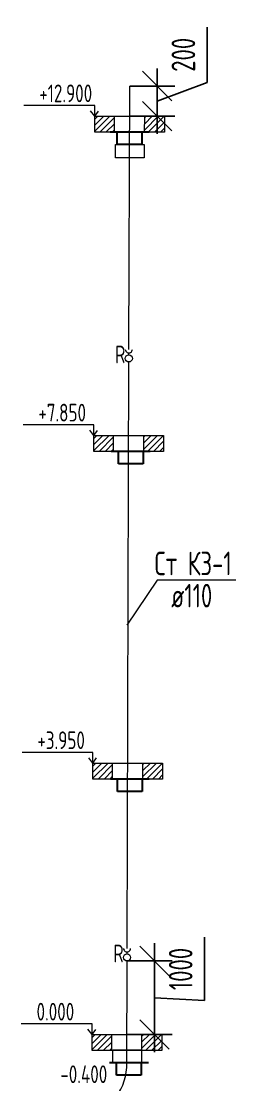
# Model space of a CAD drawing. Header units: millimetres. Extents: x -8689834 to 9419935, y -284943 to 166066.
# Drawn here: x -239732 to -237918, y -115746 to -106744 of the extents above; entities that cross this region are included whole.
import ezdxf

# ---------------------------------------------------------------- set-up
doc = ezdxf.new("R2010")
doc.units = ezdxf.units.MM
doc.header["$MEASUREMENT"] = 0
doc.layers.get('0').update_dxf_attribs({"color": 250, "lineweight": 9})
for name, color, linetype, lineweight in [('_ВК-К1', 14, 'Continuous', 40), ('_ВК-К3', 30, 'Continuous', 40), ('_ВК-переход на SML', 3, 'Continuous', 30), ('_ВК-противопожарные муфты', 1, 'Continuous', 30), ('ВК_канализация', 32, 'Continuous', 30), ('тх разм', 250, 'Continuous', 9)]:
    doc.layers.add(name, color=color, linetype=linetype, lineweight=lineweight)
doc.styles.add('ISOCPEUR', font='isocpeur.ttf', dxfattribs={"width": 0.7})
doc.styles.add('ГОСТ 2.304', font='isocpeur.ttf', dxfattribs={"width": 0.7})
doc.dimstyles.new('СПДС', dxfattribs={"dimscale": 100, "dimtxt": 2.5, "dimasz": 2.5, "dimexe": 1.5, "dimexo": 0, "dimgap": 1, "dimtad": 1, "dimdec": 0, "dimrnd": 1, "dimtxsty": 'ГОСТ 2.304', "dimblk": 'OBLIQUE', "dimcen": 2.5, "dimdle": 1.5, "dimadec": 0, "dimazin": 2, "dimtfac": 0.75, "dimtdec": 0, "dimtmove": 1, "dimatfit": 3, "dimfxl": 1, "dimtolj": 1, "dimarcsym": 1})

# ---------------------------------------------------------------- blocks, each defined once
blk = doc.blocks.new('Протв_муфта')
at = {"layer": '_ВК-противопожарные муфты', "ltscale": 200, "transparency": 33554687}
for p, q in [((-205635, 240869), (-206106, 240869)), ((-206021, 240719), (-206021, 240869)), ((-205721, 240869), (-205721, 240719)), ((-205721, 240719), (-206021, 240719))]:
    blk.add_line(p, q, dxfattribs=at)
blk = doc.blocks.new('_Oblique')
at = {"color": 0, "linetype": 'ByBlock', "lineweight": -2}
blk.add_line((-0.5, -0.5), (0.5, 0.5), dxfattribs=at)
blk = doc.blocks.new('*D2159')
at = {"layer": 'тх разм', "color": 0, "lineweight": -2, "ltscale": 100, "transparency": 16777216}
for p, q in [((-238160.3, -107260.6), (-238160.3, -106794.6)), ((-238582.5, -107142.1), (-238582.5, -107696.8)), ((-238814.4, -107292.1), (-238432.5, -107292.1)), ((-238582.5, -107419.5), (-238160.3, -107260.6)), ((-238815.4, -107546.8), (-238432.5, -107546.8))]:
    blk.add_line(p, q, dxfattribs=at)
at = {"layer": 'тх разм', "color": 0, "lineweight": -2, "ltscale": 100, "transparency": 16777216, "xscale": 250, "yscale": 250, "zscale": 250}
for p, rotation in [((-238582.5, -107292.1), 90), ((-238582.5, -107546.8), 270)]:
    blk.add_blockref('_Oblique', p, dxfattribs=dict(at, rotation=rotation))
at = {"layer": 'тх разм', "color": 0, "lineweight": 13, "ltscale": 100, "transparency": 16777216, "insert": (-238360.3, -107027.6), "char_height": 250, "attachment_point": 5, "rotation": 90, "style": 'ГОСТ 2.304'}
blk.add_mtext('\\A1;{\\H0.8x;200}', dxfattribs=at)
blk = doc.blocks.new('*D2160')
at = {"layer": 'тх разм', "color": 0, "lineweight": -2, "ltscale": 100, "transparency": 16777216}
for p, q in [((-238183, -115034), (-238183, -114498)), ((-238605.2, -114548.3), (-238605.2, -115470.2)), ((-238836.3, -114698.3), (-238455.2, -114698.3)), ((-238605.2, -115009.3), (-238183, -115034)), ((-238838.2, -115320.2), (-238455.2, -115320.2))]:
    blk.add_line(p, q, dxfattribs=at)
at = {"layer": 'тх разм', "color": 0, "lineweight": -2, "ltscale": 100, "transparency": 16777216, "xscale": 250, "yscale": 250, "zscale": 250}
for p, rotation in [((-238605.2, -114698.3), 90), ((-238605.2, -115320.2), 270)]:
    blk.add_blockref('_Oblique', p, dxfattribs=dict(at, rotation=rotation))
at = {"layer": 'тх разм', "color": 0, "lineweight": 13, "ltscale": 100, "transparency": 16777216, "insert": (-238383, -114766), "char_height": 250, "attachment_point": 5, "rotation": 90, "style": 'ГОСТ 2.304'}
blk.add_mtext('\\A1;{\\H0.8x;1000}', dxfattribs=at)

msp = doc.modelspace()

# ---------------------------------------------------------------- hatches: boundary and pattern name
at = {"layer": '_ВК-К3', "lineweight": 13}
h = msp.add_hatch(dxfattribs=at)
h.set_pattern_fill('ANSI31', scale=11.388071, angle=180)
h.set_pattern_definition([(225, (-292689.225, -127914.724), (25.566948, -25.566948), [])])
h.paths.add_polyline_path([(-239110.4, -107682.3), (-238943.7, -107682.3), (-238943.7, -107546.8), (-239110.4, -107546.8)])
h.paths.add_polyline_path([(-238687.8, -107682.3), (-238520.5, -107682.3), (-238520.5, -107546.8), (-238687.8, -107546.8)])
h = msp.add_hatch(dxfattribs=at)
h.set_pattern_fill('ANSI31', scale=11.388071, angle=180)
h.set_pattern_definition([(225, (-292696.96, -130617.512), (25.566948, -25.566948), [])])
h.paths.add_polyline_path([(-239118.1, -110385.1), (-238951.4, -110385.1), (-238951.4, -110249.6), (-239118.1, -110249.6)])
h.paths.add_polyline_path([(-238695.6, -110385.1), (-238528.2, -110385.1), (-238528.2, -110249.6), (-238695.6, -110249.6)])
h = msp.add_hatch(dxfattribs=at)
h.set_pattern_fill('ANSI31', scale=11.388071, angle=180)
h.set_pattern_definition([(225, (-292705.17, -133390.638), (25.566948, -25.566948), [])])
h.paths.add_polyline_path([(-239126.3, -113158.3), (-238959.6, -113158.3), (-238959.6, -113022.7), (-239126.3, -113022.7)])
h.paths.add_polyline_path([(-238703.8, -113158.3), (-238536.4, -113158.3), (-238536.4, -113022.7), (-238703.8, -113022.7)])
h = msp.add_hatch(dxfattribs=at)
h.set_pattern_fill('ANSI31', scale=11.388071, angle=180)
h.set_pattern_definition([(225, (-292711.97, -135688.168), (25.566948, -25.566948), [])])
h.paths.add_polyline_path([(-239133.1, -115455.8), (-238966.4, -115455.8), (-238966.4, -115320.2), (-239133.1, -115320.2)])
h.paths.add_polyline_path([(-238710.6, -115455.8), (-238543.2, -115455.8), (-238543.2, -115320.2), (-238710.6, -115320.2)])

# ---------------------------------------------------------------- linework, layer by layer
at = {"color": 30, "ltscale": 500, "true_color": 0xf26722}
for points in [[(-238821.7, -109521), (-238814.4, -107292.1)], [(-238836.7, -114591.6), (-238821.6, -109627.7)], [(-238839, -115580.5), (-238836.3, -114698.3)]]:
    msp.add_lwpolyline(points, dxfattribs=at)
at = {"color": 7, "ltscale": 500}
for points in [[(-239110.4, -107546.8), (-239110.4, -107456.3), (-239709.4, -107456.4)], [(-239110.4, -107546.8), (-239145.1, -107501.7)], [(-239110.4, -107546.8), (-239078.3, -107504.1)], [(-239118.1, -110249.6), (-239118.1, -110159.1), (-239717.1, -110159.2)], [(-239118.1, -110249.6), (-239152.9, -110204.5)], [(-239118.1, -110249.6), (-239086.1, -110206.9)], [(-239126.3, -113022.7), (-239126.3, -112932.2), (-239725.3, -112932.3)], [(-239126.3, -113022.7), (-239161.1, -112977.6)], [(-239126.3, -113022.7), (-239094.3, -112980)], [(-239133.1, -115320.2), (-239133.1, -115229.7), (-239732.1, -115229.8)], [(-239133.1, -115320.2), (-239167.9, -115275.2)], [(-239133.1, -115320.2), (-239101.1, -115277.6)]]:
    msp.add_lwpolyline(points, dxfattribs=at)
at = {"color": 30, "ltscale": 500, "true_color": 0xf26722}
msp.add_arc((-239286.1, -115576.8), 447.1, 322.3421, 2.05487, dxfattribs=at)
at = {"layer": '_ВК-К3', "color": 7, "lineweight": 13}
for p, q in [((-238943.1, -107682.3), (-238943.1, -107546.8)), ((-238688.2, -107681.9), (-238687.8, -107546.3)), ((-238950.8, -110385.1), (-238950.8, -110249.6)), ((-238696, -110384.6), (-238695.6, -110249.1)), ((-238959, -113158.3), (-238959, -113022.7)), ((-238704.2, -113157.8), (-238703.8, -113022.2)), ((-238965.8, -115455.8), (-238965.8, -115320.2)), ((-238711, -115455.3), (-238710.6, -115319.7))]:
    msp.add_line(p, q, dxfattribs=at)
for points in [[(-238520.5, -107682.3), (-239110.4, -107682.3), (-239110.4, -107546.8), (-238520.5, -107546.8)], [(-238528.2, -110385.1), (-239118.1, -110385.1), (-239118.1, -110249.6), (-238528.2, -110249.6)], [(-238536.4, -113158.3), (-239126.3, -113158.3), (-239126.3, -113022.7), (-238536.4, -113022.7)], [(-238543.2, -115455.8), (-239133.1, -115455.8), (-239133.1, -115320.2), (-238543.2, -115320.2)]]:
    msp.add_lwpolyline(points, close=True, dxfattribs=at)
at = {"layer": '_ВК-переход на SML', "lineweight": 13}
for points in [[(-238935.3, -107787.3), (-238691.7, -107787.3), (-238691.7, -107898.7), (-238935.3, -107898.7)], [(-238958.2, -115449.5), (-238714.6, -115449.5), (-238714.6, -115560.8), (-238958.2, -115560.8)]]:
    msp.add_lwpolyline(points, close=True, dxfattribs=at)
at = {"layer": 'ВК_канализация', "color": 30, "lineweight": 13, "ltscale": 500, "true_color": 0xf26722}
for points in [[(-238822, -109567.7), (-238821.9, -109551)], [(-238837, -114638.3), (-238836.9, -114621.6)]]:
    msp.add_lwpolyline(points, dxfattribs=at)
at = {"layer": 'ВК_канализация', "color": 18, "lineweight": 13, "ltscale": 500, "true_color": 0x000000}
msp.add_lwpolyline([(-237917.5, -111473.5), (-238583.2, -111475.3), (-238839.5, -111855.3)], dxfattribs=at)
at = {"layer": 'ВК_канализация', "color": 30, "lineweight": 13, "ltscale": 500, "true_color": 0xf26722}
for centre in [(-238822.1, -109597.7), (-238837.1, -114668.3)]:
    msp.add_circle(centre, 30, dxfattribs=at)
for centre in [(-238821.7, -109521), (-238836.7, -114591.6)]:
    msp.add_arc(centre, 30, 179.67036, 359.67036, dxfattribs=at)

# ---------------------------------------------------------------- block references
at = {"layer": '_ВК-К1', "lineweight": 13, "xscale": 0.7, "yscale": 0.7, "zscale": 0.7}
for p in [(-94706.3, -276290.7), (-94695.9, -278993.5), (-94704.1, -281766.7), (-94711.6, -284169.2)]:
    msp.add_blockref('Протв_муфта', p, dxfattribs=at)

# ---------------------------------------------------------------- texts
at = {"layer": 'ВК_канализация', "color": 18, "ltscale": 100, "true_color": 0x000000, "char_height": 150, "width": 7500, "attachment_point": 4, "rotation": 0.04194, "style": 'ISOCPEUR'}
for s, insert in [('\\pxi-1,l1,t1,5;+12.900', (-239580, -107353.9)), ('\\pxi-1,l1,t1,5;R', (-238937.9, -109564.1)), ('\\pxi-1,l1,t1,5;+7.850', (-239587.8, -110056.7)), ('\\pxi-1,l1,t1,5;+3.950', (-239596, -112829.8)), ('\\pxi-1,l1,t1,5;R', (-238952.9, -114634.7)), ('\\pxi-1,l1,t1,5;0.000', (-239602.8, -115127.3)), ('\\pxi-1,l1,t1,5;-0.400', (-239401.7, -115657.1))]:
    msp.add_mtext(s, dxfattribs=dict(at, insert=insert))
at = {"layer": 'ВК_канализация', "color": 18, "ltscale": 100, "true_color": 0x000000, "char_height": 200, "attachment_point": 4, "style": 'ISOCPEUR'}
for s, insert, width in [('Ст К3-1', (-238604.2, -111333.2), 5891.51), ('\\pxi-1,l1,t1,5;ø110', (-238463.9, -111605.6), 7500)]:
    msp.add_mtext(s, dxfattribs=dict(at, insert=insert, width=width))

# ---------------------------------------------------------------- dimensions: what is measured, and where the dimension line sits
at = {"layer": 'тх разм', "color": 7, "lineweight": 13, "ltscale": 100}
for base, p1, p2, text, picture, middle in [((-238582.5, -107546.8), (-238814.4, -107292.1), (-238815.4, -107546.8), '{\\H0.8x;200}', '*D2159', (-238160.3, -107160.6)), ((-238605.2, -115320.2), (-238836.3, -114698.3), (-238838.2, -115320.2), '{\\H0.8x;1000}', '*D2160', (-238183, -114934))]:
    dim = msp.add_linear_dim(base=base, p1=p1, p2=p2, angle=90, text=text, dimstyle='СПДС', dxfattribs=at)
    dim.commit()
    dim.dimension.update_dxf_attribs({"geometry": picture, "text_midpoint": middle, "dimtype": 160})

doc.saveas('drawing.dxf')
